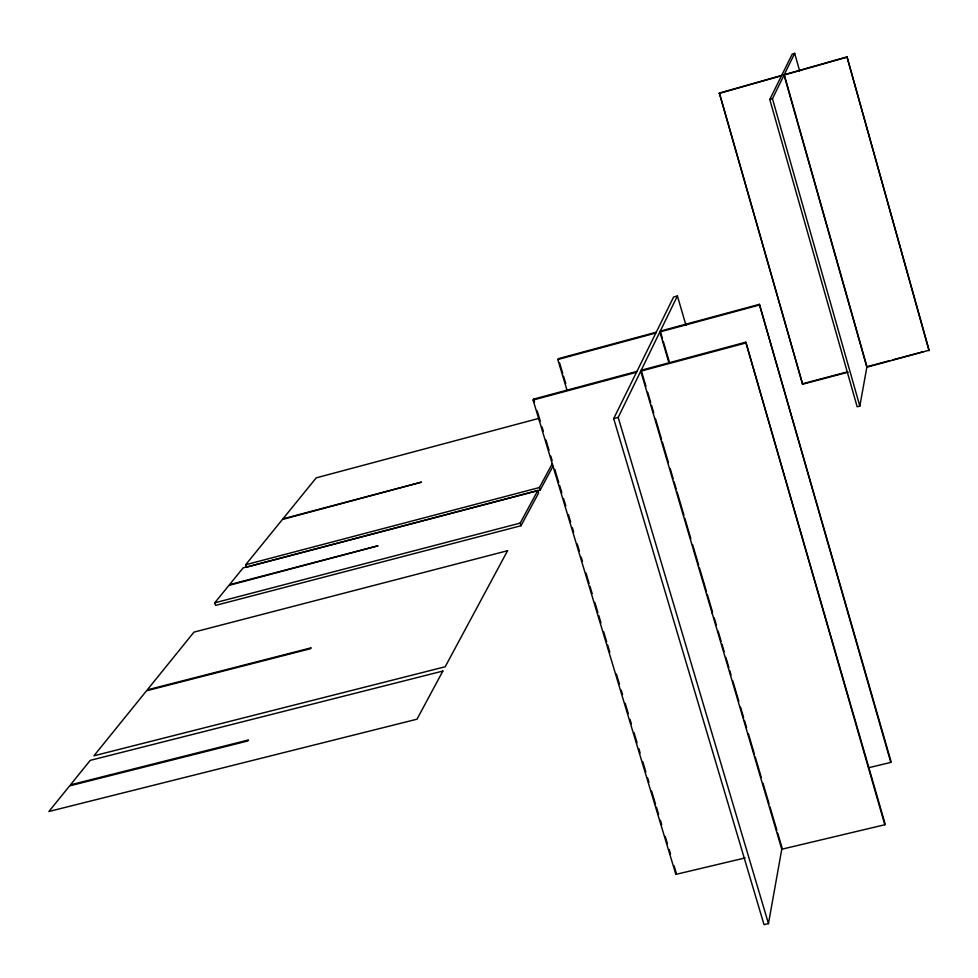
<?xml version="1.0" encoding="UTF-8"?>
<svg xmlns="http://www.w3.org/2000/svg" width="978" height="978" viewBox="0 0 978 978"><rect width="100%" height="100%" fill="white"/><g stroke="black" fill="none" stroke-linecap="round" stroke-linejoin="round"><path stroke-width="1.47" d="M685.969 325.246L677.412 295.967L673.597 297.006L613.683 418.596L764.026 924.65L768.463 923.611L781.777 849.234L884.821 824.747L884.956 823.342L745.823 342.19L641.177 370.259L645.932 386.383M868.598 767.754L890.799 762.4L890.921 761.141L759.405 304.329L660.272 331.126L662.412 338.437M799.649 70.929L794.686 53.35L792.266 54.047L769.772 99.463L857.168 406.787L859.833 406.09L866.85 367.215L929.1 350.222L847.009 56.895L784.222 74.695L866.948 366.689L890.078 360.564M745.15 857.926L675.847 874.393L676.226 872.938L674.025 865.628M848.158 372.166L802.608 384.232L719.38 93.093L781.679 75.428M712.143 613.157L712.485 611.996L707.29 594.416M884.821 824.747L745.823 342.19M890.799 762.4L759.405 304.329M929.051 350.735L847.009 56.895M768.463 923.611L618.194 417.398L677.412 295.967M859.833 406.09L772.461 98.705L794.686 53.35M521.005 525.736L538.597 493.01L537.827 490.467L243.119 567.888L229.475 584.685L378.046 545.773L228.913 585.394L214.757 602.827L215.576 605.406L521.005 525.736L520.198 523.096L537.827 490.467M538.902 418.376L316.212 477.851L282.923 518.866L421.53 482.117L282.422 519.465L245.661 564.746L246.456 567.228L540.174 490.064L553.059 466.103M540.174 490.064L539.416 487.533L552.313 463.633M675.847 874.393L533.083 400.026L533.646 399.11L636.935 371.395M567.008 390.246L557.815 359.513L558.316 358.694L656.25 332.214M802.608 384.232L719.38 93.093M719.172 93.423L781.52 75.734M846.899 57.201L784.075 75.013L866.85 367.215M769.772 99.463L772.461 98.705M557.815 359.513L655.847 333.009M759.124 305.099L659.881 331.921L668.891 362.642M533.083 400.026L636.507 372.288M745.517 343.046L640.749 371.151L781.777 849.234M613.683 418.596L618.194 417.398M802.742 383.706L846.801 372.031M892.963 359.794L923.318 351.762M245.661 564.746L539.416 487.533M214.757 602.827L520.198 523.096M533.646 399.11L534.526 402.044M537.166 410.809L540.247 421.053M542.008 426.897L543.328 431.286M545.968 440.063L549.049 450.296M550.81 456.151L552.13 460.54M554.77 469.306L558.731 482.472M559.612 485.394L561.812 492.704M563.572 498.56L565.773 505.87M568.414 514.648L570.614 521.959M572.374 527.814L573.695 532.191M577.216 543.89L579.416 551.213M581.176 557.057L582.497 561.445M586.018 573.145L589.098 583.377M589.978 586.311L592.179 593.622M594.82 602.387L597.9 612.631M598.78 615.553L600.981 622.864M603.622 631.641L606.702 641.874M607.582 644.808L609.783 652.118M616.384 674.05L619.465 684.294M621.226 690.138L622.546 694.527M625.186 703.304L628.267 713.537M630.028 719.392L631.348 723.769M633.988 732.546L637.069 742.791M638.83 748.635L640.15 753.023M642.79 761.801L645.871 772.033M647.632 777.889L648.952 782.278M651.592 791.043L655.541 804.209M656.421 807.131L658.622 814.442M660.382 820.297L661.703 824.686M665.223 836.386L667.424 843.696M669.184 849.54L670.505 853.928M559.636 363.07L562.692 373.303M563.56 376.237L565.749 383.535M663.267 341.359L669.27 361.823M647.668 392.239L650.688 402.496M651.556 405.418L653.707 412.753M655.443 418.608L661.495 439.122M662.35 442.044L668.402 462.557M670.138 468.425L673.157 478.67M674.025 481.604L676.177 488.927M677.045 491.861L683.964 515.296M684.82 518.23L690.871 538.744M692.607 544.599L698.647 565.113M699.514 568.047L706.434 591.482M714.209 617.851L716.373 625.174M718.096 631.03L721.116 641.287M721.984 644.221L724.148 651.544M725.872 657.399L728.891 667.656M729.759 670.578L731.055 674.979M732.779 680.835L738.83 701.336M740.554 707.192L743.586 717.449M744.441 720.383L746.605 727.705M748.341 733.561L754.38 754.062M755.248 756.996L761.3 777.498M763.023 783.354L769.075 803.855M769.93 806.789L776.85 830.224M777.706 833.158L782.033 847.804M442.875 671.055L416.995 719.197L48.9 811.495L69.621 785.872L247.801 740.969L248.473 739.967L70.453 784.845L90.257 760.358L442.875 671.055M507.57 550.724L445.186 666.764L93.937 755.798L146.529 690.774L310.601 648.659L311.163 647.827L147.226 689.918L193.974 632.118L507.57 550.724"/></g></svg>
